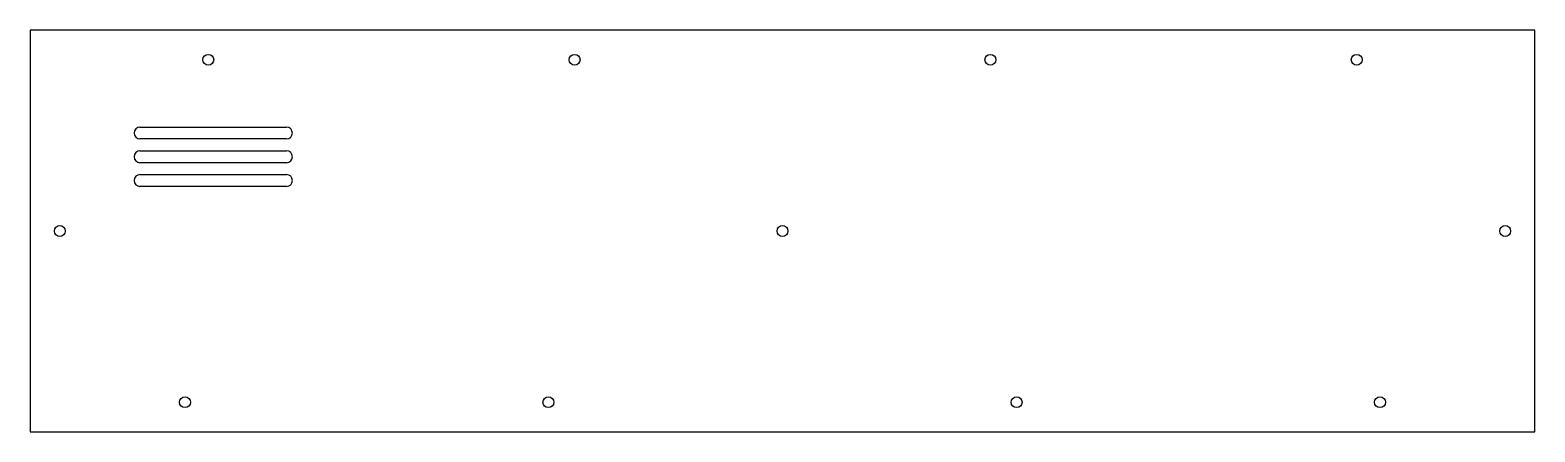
# Model space of a CAD drawing. Header units: millimetres. Extents: x -380 to 380, y 0 to 203.
import ezdxf

# ---------------------------------------------------------------- set-up
doc = ezdxf.new("R2010")
doc.units = ezdxf.units.MM
doc.layers.add('CUT', color=7, linetype='CONTINUOUS')

msp = doc.modelspace()

# ---------------------------------------------------------------- linework, layer by layer
at = {"layer": 'CUT'}
for p, q in [((-380, 203), (-380, 0)), ((380, 203), (-380, 203)), ((380, 0), (380, 203)), ((-324.5, 154), (-250.5, 154)), ((-250.5, 148), (-324.5, 148)), ((-324.5, 142), (-250.5, 142)), ((-250.5, 136), (-324.5, 136)), ((-324.5, 130), (-250.5, 130)), ((-250.5, 124), (-324.5, 124)), ((-380, 0), (380, 0))]:
    msp.add_line(p, q, dxfattribs=at)
for centre in [(-290, 188), (-105, 188), (105, 188), (290, 188), (-365, 101.5), (0, 101.5), (365, 101.5), (-301.76, 15), (-118.24, 15), (118.24, 15), (301.76, 15)]:
    msp.add_circle(centre, 2.75, dxfattribs=at)
for centre, start, end in [((-324.5, 151), -270, -90), ((-250.5, 151), -90, 90), ((-324.5, 139), -270, -90), ((-250.5, 139), -90, 90), ((-324.5, 127), -270, -90), ((-250.5, 127), -90, 90)]:
    msp.add_arc(centre, 3, start, end, dxfattribs=at)

doc.saveas('drawing.dxf')
